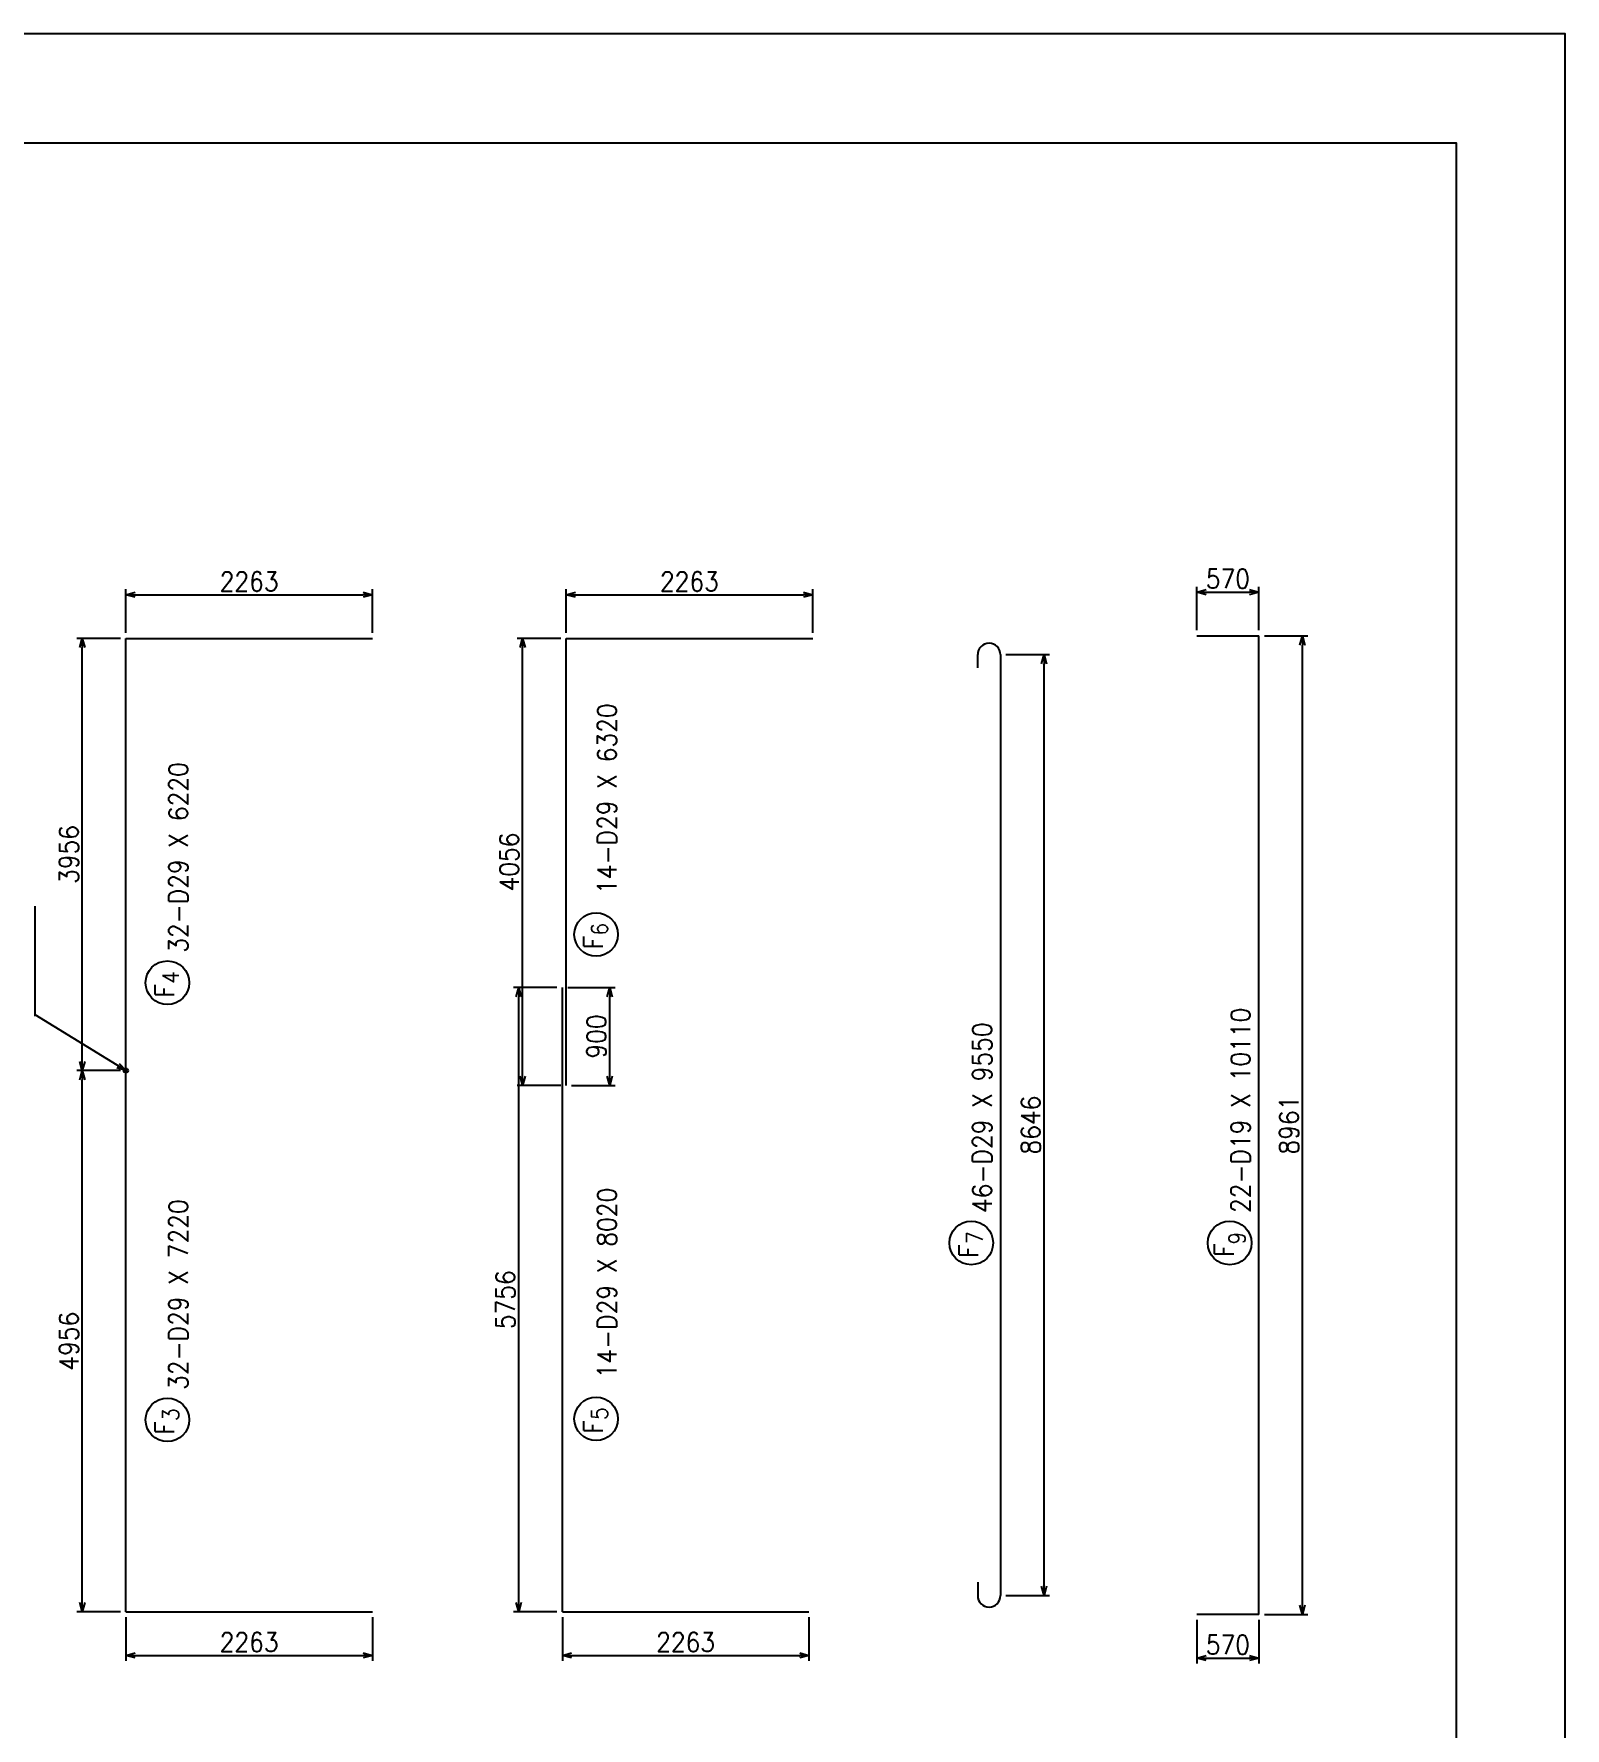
# Model space of a CAD drawing. Extents: x -859 to 41191, y 51716 to 81416.
# Drawn here: x 27136 to 41191, y 65870 to 81416 of the extents above; entities that cross this region are included whole.
import ezdxf

# ---------------------------------------------------------------- set-up
doc = ezdxf.new("R2010")
doc.units = 0
doc.header["$LTSCALE"] = 300
doc.header["$MEASUREMENT"] = 0
doc.layers.get('0').update_dxf_attribs({"linetype": 'CONTINUOUS'})
doc.layers.get('DEFPOINTS').update_dxf_attribs({"linetype": 'CONTINUOUS'})
for name, color, linetype in [('基礎鉄筋縦', 2, 'CONTINUOUS'), ('寸法', 1, 'CONTINUOUS'), ('引き出し横', 1, 'CONTINUOUS'), ('枠', 7, 'CONTINUOUS'), ('鉄筋材料', 3, 'CONTINUOUS')]:
    doc.layers.add(name, color=color, linetype=linetype)
doc.styles.add('romans', font='ROMANS.shx', dxfattribs={"width": 0.9, "bigfont": 'EXTFONT.shx'})
doc.styles.add('ｽﾀｲﾙ1', font='ROMANS.shx', dxfattribs={"bigfont": 'EXTFONT.shx'})
doc.dimstyles.new('ST-50', dxfattribs={"dimscale": 50, "dimtxt": 3.5, "dimasz": 1.7, "dimexe": 1, "dimexo": 1, "dimgap": 1, "dimtad": 0, "dimdec": 0, "dimzin": 0, "dimdsep": 46, "dimtxsty": 'romans', "dimblk": 'OPEN30', "dimcen": 1, "dimdle": 3, "dimclrd": 1, "dimclre": 1, "dimclrt": 3, "dimaunit": 1, "dimadec": 0, "dimazin": 0, "dimtfac": 1, "dimtdec": 0, "dimtmove": 2, "dimatfit": 3, "dimldrblk": 'OPEN30', "dimfxl": 0, "dimtvp": 0.7, "dimtolj": 1, "dimtzin": 0, "dimarcsym": 0})

# ---------------------------------------------------------------- blocks, each defined once
blk = doc.blocks.new('_Open30')
at = {"color": 0, "lineweight": -2}
for p, q in [((-1, 0.27), (0, 0)), ((0, 0), (-1, -0.27)), ((0, 0), (-1, 0))]:
    blk.add_line(p, q, dxfattribs=at)
blk = doc.blocks.new('*D40')
at = {"layer": 'DEFPOINTS', "color": 0, "linetype": 'Continuous'}
for p in [(27980, 66937), (30243, 66937), (30243, 66537)]:
    blk.add_point(p, dxfattribs=at)
at = {"layer": '寸法', "color": 1, "linetype": 'Continuous', "lineweight": -2}
for p, q in [((27980, 66887), (27980, 66487)), ((30243, 66887), (30243, 66487)), ((28065, 66537), (30158, 66537))]:
    blk.add_line(p, q, dxfattribs=at)
at = {"layer": '寸法', "color": 1, "linetype": 'Continuous', "lineweight": -2, "xscale": 85, "yscale": 85, "zscale": 85, "rotation": 180}
blk.add_blockref('_Open30', (27980, 66537), dxfattribs=at)
at = {"layer": '寸法', "color": 1, "linetype": 'Continuous', "lineweight": -2, "xscale": 85, "yscale": 85, "zscale": 85}
blk.add_blockref('_Open30', (30243, 66537), dxfattribs=at)
at = {"layer": '寸法', "color": 3, "linetype": 'Continuous', "insert": (29112, 66659), "char_height": 175, "attachment_point": 5, "style": 'romans'}
blk.add_mtext('\\A1;2263', dxfattribs=at)
blk = doc.blocks.new('*D41')
at = {"layer": 'DEFPOINTS', "color": 0, "linetype": 'Continuous'}
for p in [(30243, 76269), (27980, 75869), (30243, 75869)]:
    blk.add_point(p, dxfattribs=at)
at = {"layer": '寸法', "color": 1, "linetype": 'Continuous', "lineweight": -2}
for p, q in [((27980, 75919), (27980, 76319)), ((28065, 76269), (30158, 76269)), ((30243, 75919), (30243, 76319))]:
    blk.add_line(p, q, dxfattribs=at)
at = {"layer": '寸法', "color": 1, "linetype": 'Continuous', "lineweight": -2, "xscale": 85, "yscale": 85, "zscale": 85, "rotation": 180}
blk.add_blockref('_Open30', (27980, 76269), dxfattribs=at)
at = {"layer": '寸法', "color": 1, "linetype": 'Continuous', "lineweight": -2, "xscale": 85, "yscale": 85, "zscale": 85}
blk.add_blockref('_Open30', (30243, 76269), dxfattribs=at)
at = {"layer": '寸法', "color": 3, "linetype": 'Continuous', "insert": (29112, 76391), "char_height": 175, "attachment_point": 5, "style": 'romans'}
blk.add_mtext('\\A1;2263', dxfattribs=at)
blk = doc.blocks.new('*D42')
at = {"layer": 'DEFPOINTS', "color": 0, "linetype": 'Continuous'}
for p in [(36008, 75720), (36408, 75720), (36008, 67086)]:
    blk.add_point(p, dxfattribs=at)
at = {"layer": '寸法', "color": 1, "linetype": 'Continuous', "lineweight": -2}
for p, q in [((36058, 75720), (36458, 75720)), ((36408, 67171), (36408, 75635)), ((36058, 67086), (36458, 67086))]:
    blk.add_line(p, q, dxfattribs=at)
at = {"layer": '寸法', "color": 1, "linetype": 'Continuous', "lineweight": -2, "xscale": 85, "yscale": 85, "zscale": 85}
for p, rotation in [((36408, 75720), 90), ((36408, 67086), 270)]:
    blk.add_blockref('_Open30', p, dxfattribs=dict(at, rotation=rotation))
at = {"layer": '寸法', "color": 3, "linetype": 'Continuous', "insert": (36286, 71403), "char_height": 175, "attachment_point": 5, "rotation": 90, "style": 'romans'}
blk.add_mtext('\\A1;8646', dxfattribs=at)
blk = doc.blocks.new('*D43')
at = {"layer": 'DEFPOINTS', "color": 0, "linetype": 'Continuous'}
for p in [(38380, 75893), (38780, 75893), (38380, 66912)]:
    blk.add_point(p, dxfattribs=at)
at = {"layer": '寸法', "color": 1, "linetype": 'Continuous', "lineweight": -2}
for p, q in [((38430, 75893), (38830, 75893)), ((38780, 66997), (38780, 75808)), ((38430, 66912), (38830, 66912))]:
    blk.add_line(p, q, dxfattribs=at)
at = {"layer": '寸法', "color": 1, "linetype": 'Continuous', "lineweight": -2, "xscale": 85, "yscale": 85, "zscale": 85}
for p, rotation in [((38780, 75893), 90), ((38780, 66912), 270)]:
    blk.add_blockref('_Open30', p, dxfattribs=dict(at, rotation=rotation))
at = {"layer": '寸法', "color": 3, "linetype": 'Continuous', "insert": (38657, 71403), "char_height": 175, "attachment_point": 5, "rotation": 90, "style": 'romans'}
blk.add_mtext('\\A1;8961', dxfattribs=at)
blk = doc.blocks.new('*D44')
at = {"layer": 'DEFPOINTS', "color": 0, "linetype": 'Continuous'}
for p in [(38926, 76293), (38356, 75893), (38926, 75893)]:
    blk.add_point(p, dxfattribs=at)
at = {"layer": '寸法', "color": 1, "linetype": 'Continuous', "lineweight": -2}
for p, q in [((38356, 75943), (38356, 76343)), ((38926, 75943), (38926, 76343)), ((38441, 76293), (38841, 76293))]:
    blk.add_line(p, q, dxfattribs=at)
at = {"layer": '寸法', "color": 1, "linetype": 'Continuous', "lineweight": -2, "xscale": 85, "yscale": 85, "zscale": 85, "rotation": 180}
blk.add_blockref('_Open30', (38356, 76293), dxfattribs=at)
at = {"layer": '寸法', "color": 1, "linetype": 'Continuous', "lineweight": -2, "xscale": 85, "yscale": 85, "zscale": 85}
blk.add_blockref('_Open30', (38926, 76293), dxfattribs=at)
at = {"layer": '寸法', "color": 3, "linetype": 'Continuous', "insert": (38641, 76416), "char_height": 175, "attachment_point": 5, "style": 'romans'}
blk.add_mtext('\\A1;570', dxfattribs=at)
blk = doc.blocks.new('*D45')
at = {"layer": 'DEFPOINTS', "color": 0, "linetype": 'Continuous'}
for p in [(38356, 66912), (38926, 66912), (38926, 66512)]:
    blk.add_point(p, dxfattribs=at)
at = {"layer": '寸法', "color": 1, "linetype": 'Continuous', "lineweight": -2}
for p, q in [((38356, 66862), (38356, 66462)), ((38926, 66862), (38926, 66462)), ((38441, 66512), (38841, 66512))]:
    blk.add_line(p, q, dxfattribs=at)
at = {"layer": '寸法', "color": 1, "linetype": 'Continuous', "lineweight": -2, "xscale": 85, "yscale": 85, "zscale": 85, "rotation": 180}
blk.add_blockref('_Open30', (38356, 66512), dxfattribs=at)
at = {"layer": '寸法', "color": 1, "linetype": 'Continuous', "lineweight": -2, "xscale": 85, "yscale": 85, "zscale": 85}
blk.add_blockref('_Open30', (38926, 66512), dxfattribs=at)
at = {"layer": '寸法', "color": 3, "linetype": 'Continuous', "insert": (38641, 66635), "char_height": 175, "attachment_point": 5, "style": 'romans'}
blk.add_mtext('\\A1;570', dxfattribs=at)
blk = doc.blocks.new('*D48')
at = {"layer": 'DEFPOINTS', "color": 0, "linetype": 'Continuous'}
for p in [(27580, 71903), (27980, 71903), (27980, 66937)]:
    blk.add_point(p, dxfattribs=at)
at = {"layer": '寸法', "color": 1, "linetype": 'Continuous', "lineweight": -2}
for p, q in [((27930, 71903), (27530, 71903)), ((27580, 67022), (27580, 71818)), ((27930, 66937), (27530, 66937))]:
    blk.add_line(p, q, dxfattribs=at)
at = {"layer": '寸法', "color": 1, "linetype": 'Continuous', "lineweight": -2, "xscale": 85, "yscale": 85, "zscale": 85}
for p, rotation in [((27580, 71903), 90), ((27580, 66937), 270)]:
    blk.add_blockref('_Open30', p, dxfattribs=dict(at, rotation=rotation))
at = {"layer": '寸法', "color": 3, "linetype": 'Continuous', "insert": (27458, 69420), "char_height": 175, "attachment_point": 5, "rotation": 90, "style": 'romans'}
blk.add_mtext('\\A1;4956', dxfattribs=at)
blk = doc.blocks.new('*D78')
at = {"layer": 'DEFPOINTS', "color": 0, "linetype": 'Continuous'}
for p in [(27580, 75869), (27980, 75869), (27980, 71903)]:
    blk.add_point(p, dxfattribs=at)
at = {"layer": '寸法', "color": 1, "linetype": 'Continuous', "lineweight": -2}
for p, q in [((27930, 75869), (27530, 75869)), ((27580, 71988), (27580, 75784)), ((27930, 71903), (27530, 71903))]:
    blk.add_line(p, q, dxfattribs=at)
at = {"layer": '寸法', "color": 1, "linetype": 'Continuous', "lineweight": -2, "xscale": 85, "yscale": 85, "zscale": 85}
for p, rotation in [((27580, 75869), 90), ((27580, 71903), 270)]:
    blk.add_blockref('_Open30', p, dxfattribs=dict(at, rotation=rotation))
at = {"layer": '寸法', "color": 3, "linetype": 'Continuous', "insert": (27458, 73886), "char_height": 175, "attachment_point": 5, "rotation": 90, "style": 'romans'}
blk.add_mtext('\\A1;3956', dxfattribs=at)
blk = doc.blocks.new('*D80')
at = {"layer": 'DEFPOINTS', "color": 0, "linetype": 'Continuous'}
for p in [(34285, 76269), (32022, 75869), (34285, 75869)]:
    blk.add_point(p, dxfattribs=at)
at = {"layer": '寸法', "color": 1, "linetype": 'Continuous', "lineweight": -2}
for p, q in [((32022, 75919), (32022, 76319)), ((32107, 76269), (34200, 76269)), ((34285, 75919), (34285, 76319))]:
    blk.add_line(p, q, dxfattribs=at)
at = {"layer": '寸法', "color": 1, "linetype": 'Continuous', "lineweight": -2, "xscale": 85, "yscale": 85, "zscale": 85, "rotation": 180}
blk.add_blockref('_Open30', (32022, 76269), dxfattribs=at)
at = {"layer": '寸法', "color": 1, "linetype": 'Continuous', "lineweight": -2, "xscale": 85, "yscale": 85, "zscale": 85}
blk.add_blockref('_Open30', (34285, 76269), dxfattribs=at)
at = {"layer": '寸法', "color": 3, "linetype": 'Continuous', "insert": (33153, 76391), "char_height": 175, "attachment_point": 5, "style": 'romans'}
blk.add_mtext('\\A1;2263', dxfattribs=at)
blk = doc.blocks.new('*D79')
at = {"layer": 'DEFPOINTS', "color": 0, "linetype": 'Continuous'}
for p in [(31987, 66937), (34250, 66937), (34250, 66537)]:
    blk.add_point(p, dxfattribs=at)
at = {"layer": '寸法', "color": 1, "linetype": 'Continuous', "lineweight": -2}
for p, q in [((31987, 66887), (31987, 66487)), ((34250, 66887), (34250, 66487)), ((32072, 66537), (34165, 66537))]:
    blk.add_line(p, q, dxfattribs=at)
at = {"layer": '寸法', "color": 1, "linetype": 'Continuous', "lineweight": -2, "xscale": 85, "yscale": 85, "zscale": 85, "rotation": 180}
blk.add_blockref('_Open30', (31987, 66537), dxfattribs=at)
at = {"layer": '寸法', "color": 1, "linetype": 'Continuous', "lineweight": -2, "xscale": 85, "yscale": 85, "zscale": 85}
blk.add_blockref('_Open30', (34250, 66537), dxfattribs=at)
at = {"layer": '寸法', "color": 3, "linetype": 'Continuous', "insert": (33118, 66659), "char_height": 175, "attachment_point": 5, "style": 'romans'}
blk.add_mtext('\\A1;2263', dxfattribs=at)
blk = doc.blocks.new('*D82')
at = {"layer": 'DEFPOINTS', "color": 0, "linetype": 'Continuous'}
for p in [(31622, 75869), (32022, 75869), (32022, 71766)]:
    blk.add_point(p, dxfattribs=at)
at = {"layer": '寸法', "color": 1, "linetype": 'Continuous', "lineweight": -2}
for p, q in [((31972, 75869), (31572, 75869)), ((31622, 71851), (31622, 75784)), ((31972, 71766), (31572, 71766))]:
    blk.add_line(p, q, dxfattribs=at)
at = {"layer": '寸法', "color": 1, "linetype": 'Continuous', "lineweight": -2, "xscale": 85, "yscale": 85, "zscale": 85}
for p, rotation in [((31622, 75869), 90), ((31622, 71766), 270)]:
    blk.add_blockref('_Open30', p, dxfattribs=dict(at, rotation=rotation))
at = {"layer": '寸法', "color": 3, "linetype": 'Continuous', "insert": (31499, 73817), "char_height": 175, "attachment_point": 5, "rotation": 90, "style": 'romans'}
blk.add_mtext('\\A1;4056', dxfattribs=at)
blk = doc.blocks.new('*D81')
at = {"layer": 'DEFPOINTS', "color": 0, "linetype": 'Continuous'}
for p in [(31587, 72666), (31987, 72666), (31987, 66937)]:
    blk.add_point(p, dxfattribs=at)
at = {"layer": '寸法', "color": 1, "linetype": 'Continuous', "lineweight": -2}
for p, q in [((31937, 72666), (31537, 72666)), ((31587, 67022), (31587, 72581)), ((31937, 66937), (31537, 66937))]:
    blk.add_line(p, q, dxfattribs=at)
at = {"layer": '寸法', "color": 1, "linetype": 'Continuous', "lineweight": -2, "xscale": 85, "yscale": 85, "zscale": 85}
for p, rotation in [((31587, 72666), 90), ((31587, 66937), 270)]:
    blk.add_blockref('_Open30', p, dxfattribs=dict(at, rotation=rotation))
at = {"layer": '寸法', "color": 3, "linetype": 'Continuous', "insert": (31464, 69801), "char_height": 175, "attachment_point": 5, "rotation": 90, "style": 'romans'}
blk.add_mtext('\\A1;5756', dxfattribs=at)
blk = doc.blocks.new('*D83')
at = {"color": 1, "linetype": 'ByBlock'}
for p, q in [((32037, 72666), (32472, 72666)), ((32422, 71851), (32422, 72581)), ((32072, 71766), (32472, 71766))]:
    blk.add_line(p, q, dxfattribs=at)
at = {"layer": 'DEFPOINTS', "color": 0, "linetype": 'ByBlock'}
for p in [(31987, 72666), (32422, 72666), (32022, 71766)]:
    blk.add_point(p, dxfattribs=at)
at = {"color": 1, "linetype": 'ByBlock', "xscale": 85, "yscale": 85, "zscale": 85}
for p, rotation in [((32422, 72666), 90), ((32422, 71766), 270)]:
    blk.add_blockref('_Open30', p, dxfattribs=dict(at, rotation=rotation))
at = {"color": 3, "linetype": 'ByBlock', "insert": (32299, 72216), "char_height": 175, "attachment_point": 5, "rotation": 90, "style": 'romans'}
blk.add_mtext('\\A1;900', dxfattribs=at)

msp = doc.modelspace()

# ---------------------------------------------------------------- linework, layer by layer
at = {"layer": '基礎鉄筋縦', "linetype": 'Continuous'}
for p, q in [((27980.4, 66936.6), (27980.4, 75868.6)), ((27980.4, 75868.6), (30243.4, 75868.6)), ((32021.6, 75868.6), (34284.6, 75868.6)), ((32021.6, 71766.1), (32021.6, 75868.6)), ((37809.8, 75893), (38379.8, 75893)), ((38379.8, 66912), (38379.8, 75893)), ((35799, 75597.6), (35799, 75719.6)), ((36008, 75719.6), (36008, 67085.6)), ((31986.6, 66936.6), (31986.6, 72666.1)), ((35799, 67207.6), (35799, 67085.6)), ((27980.4, 66936.6), (30243.4, 66936.6)), ((31986.6, 66936.6), (34249.6, 66936.6)), ((38379.8, 66912), (37809.8, 66912))]:
    msp.add_line(p, q, dxfattribs=at)
for radius in [20, 10]:
    msp.add_circle((27980.4, 71902.6), radius, dxfattribs=at)
for centre, start, end in [((35903.5, 75719.6), 0, 180), ((35903.5, 67085.6), 180, 0)]:
    msp.add_arc(centre, 104.5, start, end, dxfattribs=at)
at = {"layer": '寸法', "linetype": 'Continuous'}
msp.add_line((27146.9, 72404), (27146.9, 73412.2), dxfattribs=at)
at = {"layer": '枠', "color": 1, "linetype": 'Continuous', "flags": 128}
msp.add_lwpolyline([(-859.4, 81415.6), (-859.4, 51715.6), (41190.6, 51715.6), (41190.6, 81415.6), (-859.4, 81415.6)], dxfattribs=at)
at = {"layer": '枠', "color": 2, "linetype": 'Continuous', "flags": 128}
msp.add_lwpolyline([(640.6, 52715.6), (640.6, 80415.6), (40190.6, 80415.6), (40190.6, 52715.6), (640.6, 52715.6)], dxfattribs=at)
at = {"layer": '鉄筋材料', "color": 1, "linetype": 'Continuous'}
for centre in [(32296.6, 73152), (28361.7, 72709.3), (35739.9, 70321.5), (38111.7, 70321.5), (28361.7, 68698.3), (32296.6, 68707.5)]:
    msp.add_circle(centre, 200, dxfattribs=at)

# ---------------------------------------------------------------- texts
at = {"layer": '鉄筋材料', "style": 'romans', "width": 0.9}
for s, p in [('14-D29 X 6320', (32484.1, 73524)), ('32-D29 X 6220', (28549.2, 72984.3)), ('22-D19 X 10110', (38299.2, 70596.5)), ('46-D29 X 9550', (35927.4, 70596.5)), ('14-D29 X 8020', (32484.1, 69079.5)), ('32-D29 X 7220', (28549.2, 68973.3))]:
    msp.add_text(s, height=175, rotation=90, dxfattribs=at).set_placement(p)
at = {"layer": '鉄筋材料', "color": 3, "style": 'ｽﾀｲﾙ1', "width": 0.9}
for s, height, p in [('6', 150, (32402.8, 73142.5)), ('F', 175, (32359.1, 73017.5)), ('4', 150, (28467.9, 72699.8)), ('F', 175, (28424.2, 72574.8)), ('F', 175, (35802.4, 70187)), ('7', 150, (35846.1, 70312)), ('F', 175, (38148.4, 70195.9)), ('9', 150, (38253.4, 70307.2)), ('3', 150, (28467.9, 68688.8)), ('5', 150, (32402.8, 68698)), ('F', 175, (28424.2, 68563.8)), ('F', 175, (32359.1, 68573))]:
    msp.add_text(s, height=height, rotation=90, dxfattribs=at).set_placement(p)

# ---------------------------------------------------------------- dimensions: what is measured, and where the dimension line sits
at = {"layer": '寸法', "linetype": 'Continuous'}
for base, p1, p2, picture, middle in [((30243.4, 76268.6), (27980.4, 75868.6), (30243.4, 75868.6), '*D41', (29111.9, 76391.1)), ((34284.6, 76268.6), (32021.6, 75868.6), (34284.6, 75868.6), '*D80', (33153.1, 76391.1)), ((30243.4, 66536.6), (27980.4, 66936.6), (30243.4, 66936.6), '*D40', (29111.9, 66659.1)), ((34249.6, 66536.6), (31986.6, 66936.6), (34249.6, 66936.6), '*D79', (33118.1, 66659.1))]:
    dim = msp.add_linear_dim(base=base, p1=p1, p2=p2, dimstyle='ST-50', dxfattribs=at)
    dim.commit()
    dim.dimension.update_dxf_attribs({"geometry": picture, "text_midpoint": middle})
for base, p1, p2, picture, middle in [((38379.8, 76293), (37809.8, 75893), (38379.8, 75893), '*D44', (38094.8, 76415.5)), ((38379.8, 66512), (37809.8, 66912), (38379.8, 66912), '*D45', (38094.8, 66634.5))]:
    dim = msp.add_linear_dim(base=base, p1=p1, p2=p2, dimstyle='ST-50', dxfattribs=at)
    dim.commit()
    dim.dimension.update_dxf_attribs({"geometry": picture, "text_midpoint": middle, "insert": (-545.9, 0)})
for base, p1, p2, text, picture, middle in [((27580.4, 75868.6), (27980.4, 71902.6), (27980.4, 75868.6), '3956', '*D78', (27457.9, 73885.6)), ((31621.6, 75868.6), (32021.6, 71766.1), (32021.6, 75868.6), '4056', '*D82', (31499.1, 73817.3)), ((38779.8, 75893), (38379.8, 66912), (38379.8, 75893), '8961', '*D43', (38657.3, 71402.5)), ((36408, 75719.6), (36008, 67085.6), (36008, 75719.6), '8646', '*D42', (36285.5, 71402.6)), ((31586.6, 72666.1), (31986.6, 66936.6), (31986.6, 72666.1), '5756', '*D81', (31464.1, 69801.3)), ((27580.4, 71902.6), (27980.4, 66936.6), (27980.4, 71902.6), '4956', '*D48', (27457.9, 69419.6))]:
    dim = msp.add_linear_dim(base=base, p1=p1, p2=p2, angle=90, text=text, dimstyle='ST-50', dxfattribs=at)
    dim.commit()
    dim.dimension.update_dxf_attribs({"geometry": picture, "text_midpoint": middle})
dim = msp.add_linear_dim(base=(32421.6, 72666.1), p1=(32021.6, 71766.1), p2=(31986.6, 72666.1), angle=90, dimstyle='ST-50', dxfattribs=at)
dim.commit()
dim.dimension.update_dxf_attribs({"geometry": '*D83', "text_midpoint": (32299.1, 72216.1)})

# ---------------------------------------------------------------- leaders
at = {"layer": '引き出し横', "linetype": 'Continuous'}
msp.add_leader([(27980.4, 71902.6), (27146.9, 72415.6)], dimstyle='ST-50', override={"dimgap": 1, "dimtad": 0}, dxfattribs=at)

doc.saveas('drawing.dxf')
